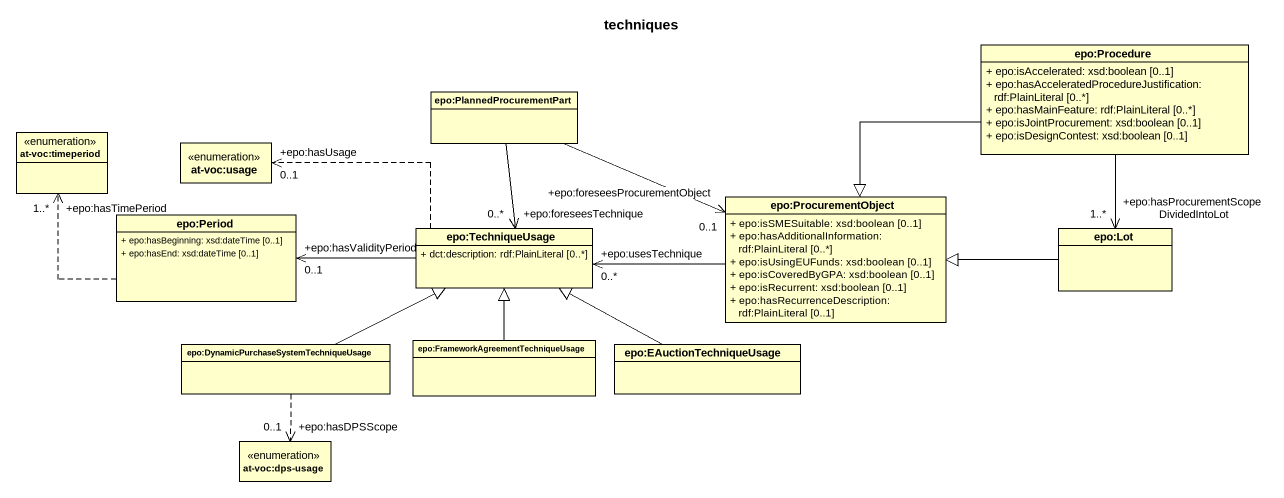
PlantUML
@startuml
title techniques
hide circle
hide empty members
skinparam classAttributeIconSize 0
class "epo:Procedure" as epo_Procedure {
  + epo:isAccelerated: xsd:boolean [0..1]
  + epo:hasAcceleratedProcedureJustification: rdf:PlainLiteral [0..*]
  + epo:hasMainFeature: rdf:PlainLiteral [0..*]
  + epo:isJointProcurement: xsd:boolean [0..1]
  + epo:isDesignContest: xsd:boolean [0..1]
}
class "epo:PlannedProcurementPart" as epo_PlannedProcurementPart
enum "at-voc:timeperiod" as at_voc_timeperiod
enum "at-voc:usage" as at_voc_usage
class "epo:Period" as epo_Period {
  + epo:hasBeginning: xsd:dateTime [0..1]
  + epo:hasEnd: xsd:dateTime [0..1]
}
class "epo:TechniqueUsage" as epo_TechniqueUsage {
  + dct:description: rdf:PlainLiteral [0..*]
}
class "epo:ProcurementObject" as epo_ProcurementObject {
  + epo:isSMESuitable: xsd:boolean [0..1]
  + epo:hasAdditionalInformation: rdf:PlainLiteral [0..*]
  + epo:isUsingEUFunds: xsd:boolean [0..1]
  + epo:isCoveredByGPA: xsd:boolean [0..1]
  + epo:isRecurrent: xsd:boolean [0..1]
  + epo:hasRecurrenceDescription: rdf:PlainLiteral [0..1]
}
class "epo:Lot" as epo_Lot
class "epo:DynamicPurchaseSystemTechniqueUsage" as epo_DynamicPurchaseSystemTec
class "epo:FrameworkAgreementTechniqueUsage" as epo_FrameworkAgreementTechni
class "epo:EAuctionTechniqueUsage" as epo_EAuctionTechniqueUsage
enum "at-voc:dps-usage" as at_voc_dps_usage
epo_Procedure -left-|> epo_ProcurementObject
epo_Procedure --> "+epo:hasProcurementScopeDividedIntoLot\n1..*" epo_Lot
epo_PlannedProcurementPart --> "+epo:foreseesTechnique\n0..*" epo_TechniqueUsage
epo_PlannedProcurementPart -right-> "+epo:foreseesProcurementObject\n0..1" epo_ProcurementObject
epo_Period .up.> "+epo:hasTimePeriod\n1..*" at_voc_timeperiod
epo_TechniqueUsage .left.> "+epo:hasUsage\n0..1" at_voc_usage
epo_TechniqueUsage -left-> "+epo:hasValidityPeriod\n0..1" epo_Period
epo_ProcurementObject -left-> "+epo:usesTechnique\n0..*" epo_TechniqueUsage
epo_Lot -left-|> epo_ProcurementObject
epo_DynamicPurchaseSystemTec -right-|> epo_TechniqueUsage
epo_DynamicPurchaseSystemTec ..> "+epo:hasDPSScope\n0..1" at_voc_dps_usage
epo_FrameworkAgreementTechni -up-|> epo_TechniqueUsage
epo_EAuctionTechniqueUsage -left-|> epo_TechniqueUsage
@enduml
